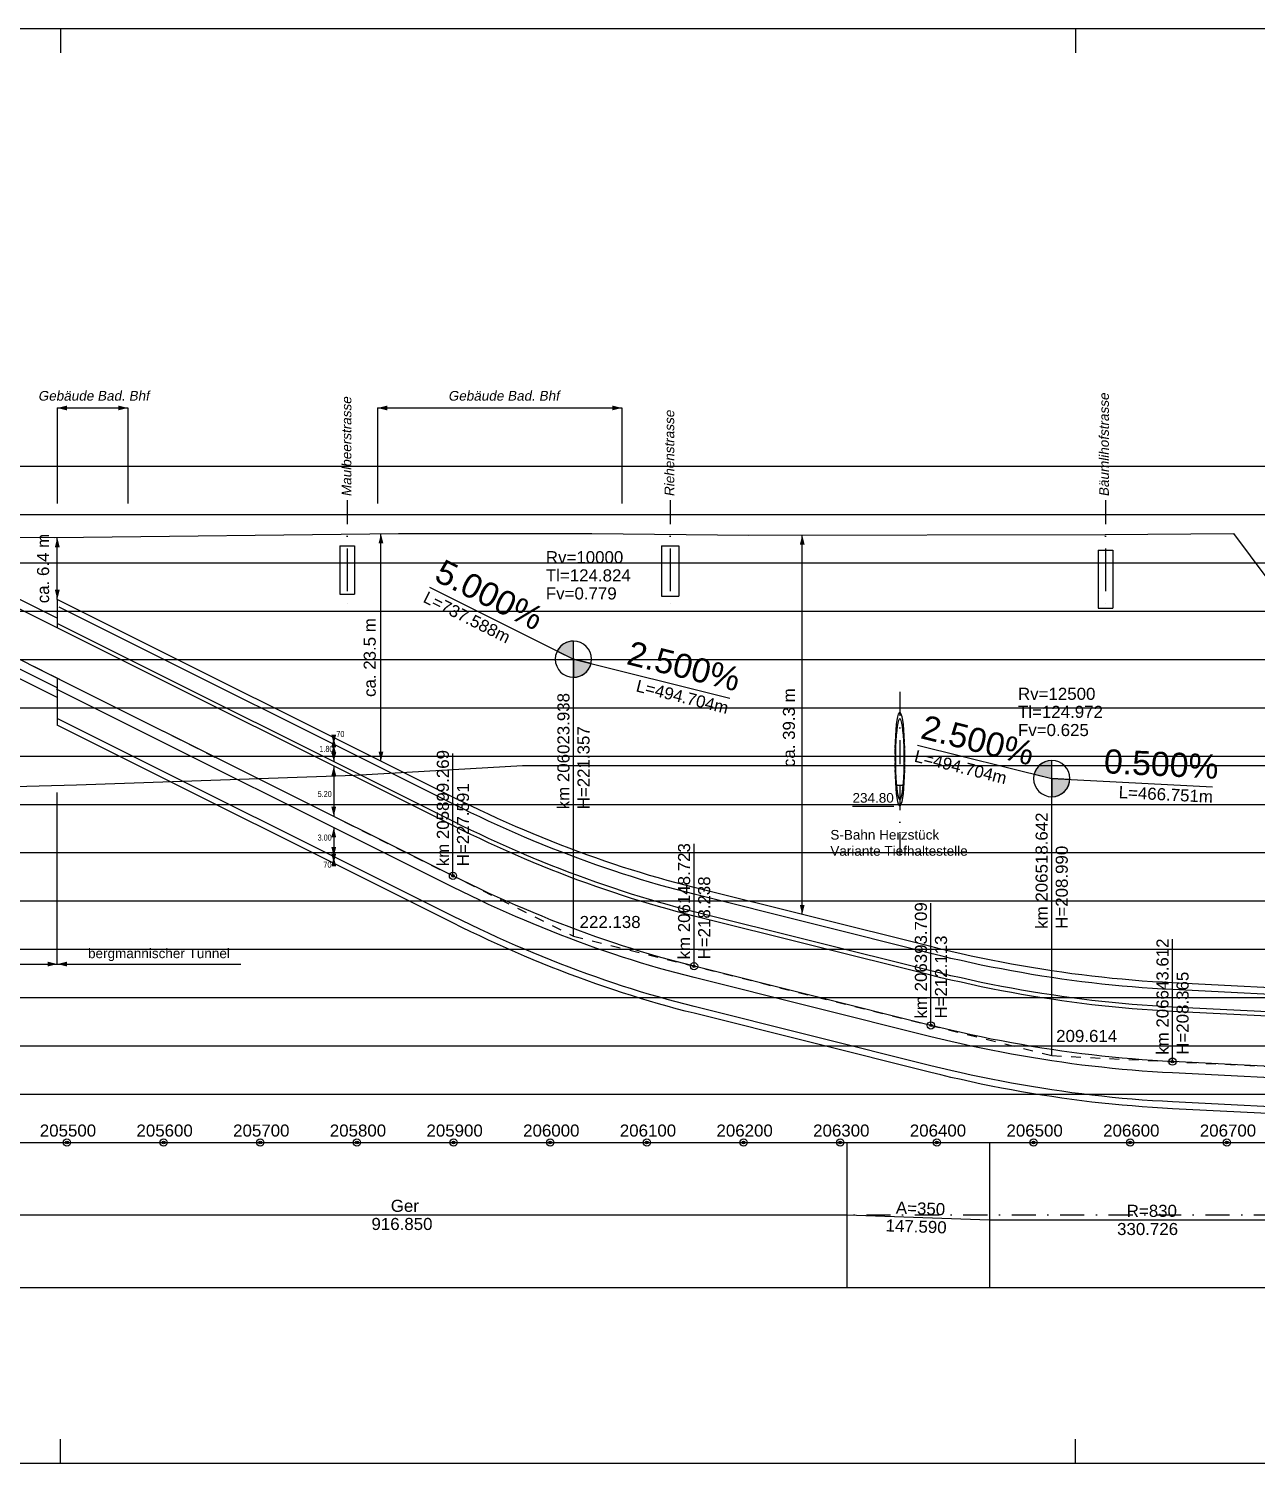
# Model space of a CAD drawing. Extents: x 2613415 to 2620765, y 1261452 to 1268028.
# Drawn here: x 2615482 to 2616752, y 1263143 to 1264628 of the extents above; entities that cross this region are included whole.
import ezdxf

# ---------------------------------------------------------------- set-up
doc = ezdxf.new("R2010")
doc.units = 0
doc.header["$LTSCALE"] = 5
for name, pattern in [('CADWORK_13', [4, 2, -2]), ('DASHDOT', [10, 5, -2.5, 0, -2.5]), ('DASHEDX2', [3.75, 2.5, -1.25])]:
    doc.linetypes.add(name, pattern=pattern)
doc.layers.get('0').update_dxf_attribs({"color": 1, "linetype": 'CONTINUOUS'})
for name, color, linetype in [('LÄNGSPROF__16', 7, 'CONTINUOUS'), ('LÄNGSPROF__26', 7, 'CONTINUOUS'), ('TB', 7, 'CONTINUOUS'), ('TERRAIN_GRUNDLAGE_PKT-WOLK', 7, 'CONTINUOUS')]:
    doc.layers.add(name, color=color, linetype=linetype)
doc.styles.add('ARIAL', font='')
doc.styles.add('HELVETICANEUE_LT_55_ROMAN', font='')
doc.styles.get("Standard").update_dxf_attribs({"font": 'MONOTXT'})
doc.styles.get('ARIAL').set_extended_font_data('Arial')
doc.styles.get('HELVETICANEUE_LT_55_ROMAN').set_extended_font_data('HelveticaNeue LT 55 Roman')
doc.linetypes.add('CADWORK_17', pattern='A,2,0,["|",STANDARD,S=6,R=170,X=3.02,Y=5.58],-2.1,-2.1,10.8', length=17)

# ---------------------------------------------------------------- blocks, each defined once
blk = doc.blocks.new('CDWK_EXTR_2')
at = {"color": 0}
blk.add_solid([(0, 0), (2, 0.5), (2, -0.5)], dxfattribs=at)
blk = doc.blocks.new('CDWK_PTTYP2')
at = {"color": 0}
for p, q in [((-0.5, 0), (0.5, 0)), ((0, 0.5), (0, -0.5))]:
    blk.add_line(p, q, dxfattribs=at)
blk = doc.blocks.new('CDWK_PTTYP18')
at = {"color": 0}
for radius in [0.5, 0.2]:
    blk.add_circle((0, 0), radius, dxfattribs=at)
blk = doc.blocks.new('CDWK_PTTYP9')
at = {"color": 0}
for radius in [0.5, 0.167]:
    blk.add_circle((0, 0), radius, dxfattribs=at)

msp = doc.modelspace()

# ---------------------------------------------------------------- hatches: boundary and pattern name
at = {"layer": 'LÄNGSPROF__26', "linetype": 'CONTINUOUS'}
for points in [[(2616045.1, 1263975.2), (2616045.1, 1263993.9, 0.284079), (2616028.4, 1263983.6)], [(2616045.1, 1263975.2), (2616045.1, 1263956.4, 0.344151), (2616063.3, 1263970.6)], [(2616539.9, 1263851.5), (2616539.9, 1263870.3, 0.344151), (2616521.7, 1263856.1)], [(2616539.9, 1263851.5), (2616539.9, 1263832.8, 0.399656), (2616558.6, 1263850.6)]]:
    msp.add_hatch(color=1, dxfattribs=at).paths.add_polyline_path(points)

# ---------------------------------------------------------------- linework, layer by layer
at = {"layer": 'LÄNGSPROF__16', "color": 20, "linetype": 'CONTINUOUS'}
msp.add_line((2616333.8, 1263823.1, 3), (2616376.7, 1263823.1, 3), dxfattribs=at)
at = {"layer": 'LÄNGSPROF__16', "color": 20, "linetype": 'DASHDOT', "elevation": 3}
msp.add_lwpolyline([(2616382.8, 1263941.5), (2616382.8, 1263844), (2616382.8, 1263772.2)], dxfattribs=at)
at = {"layer": 'LÄNGSPROF__16', "color": 20, "linetype": 'DASHEDX2', "ltscale": 0.5, "elevation": 3}
for points in [[(2616382.8, 1263823.1), (2616383.6, 1263823.7), (2616384.3, 1263825.3), (2616385.1, 1263828), (2616385.8, 1263831.6), (2616386.4, 1263836.1), (2616386.9, 1263841.4), (2616387.4, 1263847.4), (2616387.7, 1263854), (2616388, 1263860.9), (2616388.1, 1263868.1), (2616388.1, 1263871.7), (2616388.1, 1263875.4), (2616388, 1263882.6), (2616387.7, 1263889.5), (2616387.4, 1263896), (2616386.9, 1263902), (2616386.4, 1263907.4), (2616385.8, 1263911.9), (2616385.1, 1263915.5), (2616384.3, 1263918.2), (2616383.6, 1263919.8), (2616382.8, 1263920.3), (2616382, 1263919.8), (2616381.2, 1263918.2), (2616380.5, 1263915.5), (2616379.8, 1263911.9), (2616379.1, 1263907.4), (2616378.6, 1263902), (2616378.2, 1263896), (2616377.8, 1263889.5), (2616377.6, 1263882.6), (2616377.5, 1263875.4), (2616377.5, 1263868.1), (2616377.6, 1263860.9), (2616377.8, 1263854), (2616378.2, 1263847.4), (2616378.6, 1263841.4), (2616379.1, 1263836.1), (2616379.8, 1263831.6), (2616380.5, 1263828), (2616381.2, 1263825.3), (2616382, 1263823.7), (2616382.8, 1263823.1)], [(2616382.8, 1263829.8), (2616383.5, 1263830.4), (2616384.2, 1263831.9), (2616384.8, 1263834.4), (2616385.5, 1263837.8), (2616386, 1263842.1), (2616386.5, 1263847.1), (2616386.9, 1263852.7), (2616387.1, 1263858.8), (2616387.3, 1263865.2), (2616387.4, 1263871.7), (2616387.3, 1263878.3), (2616387.1, 1263884.7), (2616386.9, 1263890.8), (2616386.5, 1263896.4), (2616386, 1263901.4), (2616385.5, 1263905.6), (2616384.8, 1263909.1), (2616384.2, 1263911.6), (2616383.5, 1263913.1), (2616382.8, 1263913.6), (2616382, 1263913.1), (2616381.3, 1263911.6), (2616380.7, 1263909.1), (2616380.1, 1263905.6), (2616379.5, 1263901.4), (2616379.1, 1263896.4), (2616378.7, 1263890.8), (2616378.4, 1263884.7), (2616378.2, 1263878.3), (2616378.2, 1263871.7), (2616378.2, 1263865.2), (2616378.4, 1263858.8), (2616378.7, 1263852.7), (2616379.1, 1263847.1), (2616379.5, 1263842.1), (2616380.1, 1263837.8), (2616380.7, 1263834.4), (2616381.3, 1263831.9), (2616382, 1263830.4), (2616382.8, 1263829.8)]]:
    msp.add_lwpolyline(points, dxfattribs=at)
at = {"layer": 'LÄNGSPROF__16', "color": 20, "linetype": 'CONTINUOUS', "elevation": 3}
msp.add_lwpolyline([(2616379.3, 1263844.6), (2616382.8, 1263844.6), (2616386.2, 1263844.6)], dxfattribs=at)
at = {"layer": 'LÄNGSPROF__26', "color": 9, "linetype": 'CONTINUOUS'}
for p, q in [((2615511.2, 1264235.2, 2.5), (2615584.2, 1264235.2, 2.5)), ((2615842.5, 1264235.2, 2.5), (2616095.2, 1264235.2, 2.5)), ((2614895.3, 1264174.9), (2619549.3, 1264174.9)), ((2614895.3, 1264124.9), (2619549.3, 1264124.9)), ((2614895.3, 1264074.9), (2619549.3, 1264074.9)), ((2614895.3, 1264024.9), (2619549.3, 1264024.9)), ((2614895.3, 1263974.9), (2619549.3, 1263974.9)), ((2614895.3, 1263924.9), (2619549.3, 1263924.9)), ((2614895.3, 1263874.9), (2619549.3, 1263874.9)), ((2614895.3, 1263824.9), (2619549.3, 1263824.9)), ((2614895.3, 1263774.9), (2619549.3, 1263774.9)), ((2614895.3, 1263724.9), (2619549.3, 1263724.9)), ((2614895.3, 1263674.9), (2619549.3, 1263674.9)), ((2614895.3, 1263624.9), (2619549.3, 1263624.9)), ((2614895.3, 1263574.9), (2619549.3, 1263574.9)), ((2614895.3, 1263524.9), (2619549.3, 1263524.9)), ((2616327.9, 1263474.9), (2616327.9, 1263324.9)), ((2616475.5, 1263474.9), (2616475.5, 1263324.9)), ((2614895.3, 1263324.9), (2619549.3, 1263324.9))]:
    msp.add_line(p, q, dxfattribs=at)
at = {"layer": 'LÄNGSPROF__26', "color": 160, "linetype": 'CONTINUOUS'}
for p, q in [((2615511.2, 1264037, 3), (2615511.2, 1264101.1, 3)), ((2615846, 1263869.6, 3), (2615846, 1264105, 3)), ((2616281.8, 1263710.9, 3), (2616281.8, 1264103.7, 3))]:
    msp.add_line(p, q, dxfattribs=at)
at = {"layer": 'LÄNGSPROF__26', "color": 36, "linetype": 'CONTINUOUS'}
for p, q in [((2615803.5, 1264092.4, 3), (2615818.7, 1264092.4, 3)), ((2616587.9, 1264087.9, 3), (2616603.1, 1264087.9, 3))]:
    msp.add_line(p, q, dxfattribs=at)
at = {"layer": 'LÄNGSPROF__26', "color": 1, "linetype": 'CONTINUOUS'}
for p, q in [((2615896.1, 1264049.7), (2616045.1, 1263975.2)), ((2615511.2, 1264037, 3), (2615511.2, 1264007.5, 3)), ((2616045.1, 1263688.5), (2616045.1, 1263975.2)), ((2616045.1, 1263975.2), (2616206.8, 1263934.8)), ((2615511.2, 1263955.5, 3), (2615511.2, 1263906.8, 3)), ((2615797.2, 1263894, 255.2), (2615797.2, 1263887, 254.2)), ((2615797.2, 1263887, 261.4), (2615797.2, 1263869, 260.4)), ((2616401.1, 1263886.2), (2616539.9, 1263851.5)), ((2615920.5, 1263750.9), (2615920.5, 1263877.5)), ((2615797.2, 1263864.5, 260.4), (2615797.2, 1263812.5, 255.2)), ((2616539.9, 1263564.8), (2616539.9, 1263851.5)), ((2616539.9, 1263851.5), (2616706.3, 1263843.2)), ((2615511.2, 1263659.6, 2.5), (2615511.2, 1263837.2, 2.5)), ((2615797.2, 1263800.8, 255.2), (2615797.2, 1263770.8, 254.2)), ((2616169.9, 1263657.3), (2616169.9, 1263784)), ((2615797.2, 1263770.8, 255.2), (2615797.2, 1263763.8, 254.2)), ((2616414.9, 1263596.1), (2616414.9, 1263722.7)), ((2616664.8, 1263558.6), (2616664.8, 1263685.3)), ((2615341.2, 1263659.6, 2.5), (2615511.2, 1263659.6, 2.5)), ((2615511.2, 1263659.6, 2.5), (2615701.2, 1263659.6, 2.5))]:
    msp.add_line(p, q, dxfattribs=at)
at = {"layer": 'LÄNGSPROF__26', "color": 2, "linetype": 'CONTINUOUS'}
msp.add_line((2614895.3, 1263474.9), (2619549.3, 1263474.9), dxfattribs=at)
at = {"layer": 'LÄNGSPROF__26', "color": 9, "linetype": 'DASHDOT'}
msp.add_line((2614895.3, 1263399.9), (2619549.3, 1263399.9), dxfattribs=at)
at = {"layer": 'LÄNGSPROF__26', "color": 9, "linetype": 'CONTINUOUS', "elevation": 2.5}
for points in [[(2615511.2, 1264235.2), (2615511.2, 1264166.1), (2615511.2, 1264136.3)], [(2615584.2, 1264235.2), (2615584.2, 1264166.1), (2615584.2, 1264136.3)], [(2615842.5, 1264235.2), (2615842.5, 1264166.1), (2615842.5, 1264136.3)], [(2616095.2, 1264235.2), (2616095.2, 1264166.1), (2616095.2, 1264136.3)]]:
    msp.add_lwpolyline(points, dxfattribs=at)
at = {"layer": 'LÄNGSPROF__26', "color": 1, "linetype": 'CADWORK_13'}
msp.add_lwpolyline([(2614895.3, 1264184.6), (2615047.8, 1264206.7), (2615307.6, 1264057.3), (2616045.1, 1263688.5), (2616539.9, 1263564.8), (2617006.6, 1263541.5), (2617521.2, 1263639.3)], dxfattribs=at)
at = {"layer": 'LÄNGSPROF__26', "color": 9, "linetype": 'DASHDOT', "elevation": 2.5}
for points in [[(2615811.1, 1264139.9), (2615811.1, 1264070.7), (2615811.1, 1264031.8)], [(2616145.2, 1264139.9), (2616145.2, 1264070.7), (2616145.2, 1264031.8)], [(2616595.5, 1264139.9), (2616595.5, 1264070.7), (2616595.5, 1264021.1)]]:
    msp.add_lwpolyline(points, dxfattribs=at)
at = {"layer": 'LÄNGSPROF__26', "color": 1, "linetype": 'CONTINUOUS'}
for points in [[(2615511.2, 1264007.5), (2615363.6, 1264081.3), (2615352.4, 1264086.9), (2615342.2, 1264092.2)], [(2615511.2, 1264017.5), (2615363.6, 1264091.3), (2615352.4, 1264096.9), (2615343.2, 1264101.6)], [(2615521.2, 1263950.5), (2615363.6, 1264029.3), (2615352.4, 1264034.9), (2615342.2, 1264040.2)], [(2616826.6, 1263632), (2616664.8, 1263640.1), (2616654.4, 1263640.7), (2616644, 1263641.3), (2616633.6, 1263642), (2616623.2, 1263642.9), (2616612.8, 1263643.8), (2616602.3, 1263644.8), (2616591.9, 1263645.9), (2616581.5, 1263647), (2616571.1, 1263648.3), (2616560.7, 1263649.6), (2616550.3, 1263651.1), (2616539.9, 1263652.6), (2616529.5, 1263654.2), (2616519, 1263655.9), (2616508.6, 1263657.7), (2616498.2, 1263659.5), (2616487.8, 1263661.5), (2616477.4, 1263663.5), (2616467, 1263665.6), (2616456.6, 1263667.9), (2616446.2, 1263670.2), (2616435.7, 1263672.5), (2616425.3, 1263675), (2616414.9, 1263677.6), (2616169.9, 1263738.8), (2616160.7, 1263741.2), (2616151.5, 1263743.6), (2616142.2, 1263746.1), (2616133, 1263748.7), (2616123.7, 1263751.4), (2616114.5, 1263754.2), (2616105.2, 1263757.1), (2616096, 1263760), (2616086.8, 1263763.1), (2616077.5, 1263766.2), (2616068.3, 1263769.4), (2616059, 1263772.7), (2616049.8, 1263776.1), (2616040.6, 1263779.5), (2616031.3, 1263783.1), (2616022.1, 1263786.7), (2616012.8, 1263790.5), (2616003.6, 1263794.3), (2615994.4, 1263798.1), (2615985.1, 1263802.1), (2615975.9, 1263806.2), (2615966.7, 1263810.3), (2615957.4, 1263814.6), (2615948.2, 1263818.9), (2615939, 1263823.3), (2615929.7, 1263827.8), (2615920.5, 1263832.4), (2615511.2, 1264037)], [(2615511.2, 1263945.5), (2615363.6, 1264019.3), (2615352.4, 1264024.9), (2615342.2, 1264030.2)], [(2615511.2, 1263935.5), (2615363.6, 1264009.3), (2615352.4, 1264014.9), (2615342.2, 1264020.2)], [(2616826.6, 1263625), (2616664.8, 1263633.1), (2616654.4, 1263633.7), (2616644, 1263634.3), (2616633.6, 1263635), (2616623.2, 1263635.9), (2616612.8, 1263636.8), (2616602.3, 1263637.8), (2616591.9, 1263638.9), (2616581.5, 1263640), (2616571.1, 1263641.3), (2616560.7, 1263642.6), (2616550.3, 1263644.1), (2616539.9, 1263645.6), (2616529.5, 1263647.2), (2616519, 1263648.9), (2616508.6, 1263650.7), (2616498.2, 1263652.5), (2616487.8, 1263654.5), (2616477.4, 1263656.5), (2616467, 1263658.6), (2616456.6, 1263660.9), (2616446.2, 1263663.2), (2616435.7, 1263665.5), (2616425.3, 1263668), (2616414.9, 1263670.6), (2616169.9, 1263731.8), (2616160.7, 1263734.2), (2616151.5, 1263736.6), (2616142.2, 1263739.1), (2616133, 1263741.7), (2616123.7, 1263744.4), (2616114.5, 1263747.2), (2616105.2, 1263750.1), (2616096, 1263753), (2616086.8, 1263756.1), (2616077.5, 1263759.2), (2616068.3, 1263762.4), (2616059, 1263765.7), (2616049.8, 1263769.1), (2616040.6, 1263772.5), (2616031.3, 1263776.1), (2616022.1, 1263779.7), (2616012.8, 1263783.5), (2616003.6, 1263787.3), (2615994.4, 1263791.1), (2615985.1, 1263795.1), (2615975.9, 1263799.2), (2615966.7, 1263803.3), (2615957.4, 1263807.6), (2615948.2, 1263811.9), (2615939, 1263816.3), (2615929.7, 1263820.8), (2615920.5, 1263825.4), (2615513.2, 1264029)], [(2616826.6, 1263607), (2616664.8, 1263615.1), (2616654.4, 1263615.7), (2616644, 1263616.3), (2616633.6, 1263617), (2616623.2, 1263617.9), (2616612.8, 1263618.8), (2616602.3, 1263619.8), (2616591.9, 1263620.9), (2616581.5, 1263622), (2616571.1, 1263623.3), (2616560.7, 1263624.6), (2616550.3, 1263626.1), (2616539.9, 1263627.6), (2616529.5, 1263629.2), (2616519, 1263630.9), (2616508.6, 1263632.7), (2616498.2, 1263634.5), (2616487.8, 1263636.5), (2616477.4, 1263638.5), (2616467, 1263640.6), (2616456.6, 1263642.9), (2616446.2, 1263645.2), (2616435.7, 1263647.5), (2616425.3, 1263650), (2616414.9, 1263652.6), (2616169.9, 1263713.8), (2616160.7, 1263716.2), (2616151.5, 1263718.6), (2616142.2, 1263721.1), (2616133, 1263723.7), (2616123.7, 1263726.4), (2616114.5, 1263729.2), (2616105.2, 1263732.1), (2616096, 1263735), (2616086.8, 1263738.1), (2616077.5, 1263741.2), (2616068.3, 1263744.4), (2616059, 1263747.7), (2616049.8, 1263751.1), (2616040.6, 1263754.5), (2616031.3, 1263758.1), (2616022.1, 1263761.7), (2616012.8, 1263765.5), (2616003.6, 1263769.3), (2615994.4, 1263773.1), (2615985.1, 1263777.1), (2615975.9, 1263781.2), (2615966.7, 1263785.3), (2615957.4, 1263789.6), (2615948.2, 1263793.9), (2615939, 1263798.3), (2615929.7, 1263802.8), (2615920.5, 1263807.4), (2615511.2, 1264012)], [(2616826.6, 1263602.5), (2616664.8, 1263610.6), (2616654.4, 1263611.2), (2616644, 1263611.8), (2616633.6, 1263612.5), (2616623.2, 1263613.4), (2616612.8, 1263614.3), (2616602.3, 1263615.3), (2616591.9, 1263616.4), (2616581.5, 1263617.5), (2616571.1, 1263618.8), (2616560.7, 1263620.1), (2616550.3, 1263621.6), (2616539.9, 1263623.1), (2616529.5, 1263624.7), (2616519, 1263626.4), (2616508.6, 1263628.2), (2616498.2, 1263630), (2616487.8, 1263632), (2616477.4, 1263634), (2616467, 1263636.1), (2616456.6, 1263638.4), (2616446.2, 1263640.7), (2616435.7, 1263643), (2616425.3, 1263645.5), (2616414.9, 1263648.1), (2616169.9, 1263709.3), (2616160.7, 1263711.7), (2616151.5, 1263714.1), (2616142.2, 1263716.6), (2616133, 1263719.2), (2616123.7, 1263721.9), (2616114.5, 1263724.7), (2616105.2, 1263727.6), (2616096, 1263730.5), (2616086.8, 1263733.6), (2616077.5, 1263736.7), (2616068.3, 1263739.9), (2616059, 1263743.2), (2616049.8, 1263746.6), (2616040.6, 1263750), (2616031.3, 1263753.6), (2616022.1, 1263757.2), (2616012.8, 1263761), (2616003.6, 1263764.8), (2615994.4, 1263768.6), (2615985.1, 1263772.6), (2615975.9, 1263776.7), (2615966.7, 1263780.8), (2615957.4, 1263785.1), (2615948.2, 1263789.4), (2615939, 1263793.8), (2615929.7, 1263798.3), (2615920.5, 1263802.9), (2615511.2, 1264007.5)], [(2616826.6, 1263538.8), (2616664.8, 1263546.9), (2616654.4, 1263547.5), (2616644, 1263548.1), (2616633.6, 1263548.8), (2616623.2, 1263549.7), (2616612.8, 1263550.6), (2616602.3, 1263551.6), (2616591.9, 1263552.7), (2616581.5, 1263553.8), (2616571.1, 1263555.1), (2616560.7, 1263556.4), (2616550.3, 1263557.9), (2616539.9, 1263559.4), (2616529.5, 1263561), (2616519, 1263562.7), (2616508.6, 1263564.5), (2616498.2, 1263566.3), (2616487.8, 1263568.3), (2616477.4, 1263570.3), (2616467, 1263572.4), (2616456.6, 1263574.7), (2616446.2, 1263577), (2616435.7, 1263579.3), (2616425.3, 1263581.8), (2616414.9, 1263584.4), (2616169.9, 1263645.6), (2616160.7, 1263648), (2616151.5, 1263650.4), (2616142.2, 1263652.9), (2616133, 1263655.5), (2616123.7, 1263658.2), (2616114.5, 1263661), (2616105.2, 1263663.9), (2616096, 1263666.8), (2616086.8, 1263669.9), (2616077.5, 1263673), (2616068.3, 1263676.2), (2616059, 1263679.5), (2616049.8, 1263682.9), (2616040.6, 1263686.3), (2616031.3, 1263689.9), (2616022.1, 1263693.5), (2616012.8, 1263697.3), (2616003.6, 1263701.1), (2615994.4, 1263704.9), (2615985.1, 1263708.9), (2615975.9, 1263713), (2615966.7, 1263717.1), (2615957.4, 1263721.4), (2615948.2, 1263725.7), (2615939, 1263730.1), (2615929.7, 1263734.6), (2615920.5, 1263739.2), (2615510.5, 1263944.1)], [(2616826.6, 1263550.5), (2616664.8, 1263558.6), (2616654.4, 1263559.2), (2616644, 1263559.8), (2616633.6, 1263560.5), (2616623.2, 1263561.4), (2616612.8, 1263562.3), (2616602.3, 1263563.3), (2616591.9, 1263564.4), (2616581.5, 1263565.5), (2616571.1, 1263566.8), (2616560.7, 1263568.1), (2616550.3, 1263569.6), (2616539.9, 1263571.1), (2616529.5, 1263572.7), (2616519, 1263574.4), (2616508.6, 1263576.2), (2616498.2, 1263578), (2616487.8, 1263580), (2616477.4, 1263582), (2616467, 1263584.1), (2616456.6, 1263586.4), (2616446.2, 1263588.7), (2616435.7, 1263591), (2616425.3, 1263593.5), (2616414.9, 1263596.1), (2616169.9, 1263657.3), (2616160.7, 1263659.7), (2616151.5, 1263662.1), (2616142.2, 1263664.6), (2616133, 1263667.2), (2616123.7, 1263669.9), (2616114.5, 1263672.7), (2616105.2, 1263675.6), (2616096, 1263678.5), (2616086.8, 1263681.6), (2616077.5, 1263684.7), (2616068.3, 1263687.9), (2616059, 1263691.2), (2616049.8, 1263694.6), (2616040.6, 1263698), (2616031.3, 1263701.6), (2616022.1, 1263705.2), (2616012.8, 1263709), (2616003.6, 1263712.8), (2615994.4, 1263716.6), (2615985.1, 1263720.6), (2615975.9, 1263724.7), (2615966.7, 1263728.8), (2615957.4, 1263733.1), (2615948.2, 1263737.4), (2615939, 1263741.8), (2615929.7, 1263746.3), (2615920.5, 1263750.9), (2615521.2, 1263950.5)], [(2616826.6, 1263508.8), (2616664.8, 1263516.9), (2616654.4, 1263517.5), (2616644, 1263518.1), (2616633.6, 1263518.8), (2616623.2, 1263519.7), (2616612.8, 1263520.6), (2616602.3, 1263521.6), (2616591.9, 1263522.7), (2616581.5, 1263523.8), (2616571.1, 1263525.1), (2616560.7, 1263526.4), (2616550.3, 1263527.9), (2616539.9, 1263529.4), (2616529.5, 1263531), (2616519, 1263532.7), (2616508.6, 1263534.5), (2616498.2, 1263536.3), (2616487.8, 1263538.3), (2616477.4, 1263540.3), (2616467, 1263542.4), (2616456.6, 1263544.7), (2616446.2, 1263547), (2616435.7, 1263549.3), (2616425.3, 1263551.8), (2616414.9, 1263554.4), (2616169.9, 1263615.6), (2616160.7, 1263618), (2616151.5, 1263620.4), (2616142.2, 1263622.9), (2616133, 1263625.5), (2616123.7, 1263628.2), (2616114.5, 1263631), (2616105.2, 1263633.9), (2616096, 1263636.8), (2616086.8, 1263639.9), (2616077.5, 1263643), (2616068.3, 1263646.2), (2616059, 1263649.5), (2616049.8, 1263652.9), (2616040.6, 1263656.3), (2616031.3, 1263659.9), (2616022.1, 1263663.5), (2616012.8, 1263667.3), (2616003.6, 1263671.1), (2615994.4, 1263674.9), (2615985.1, 1263678.9), (2615975.9, 1263683), (2615966.7, 1263687.1), (2615957.4, 1263691.4), (2615948.2, 1263695.7), (2615939, 1263700.1), (2615929.7, 1263704.6), (2615920.5, 1263709.2), (2615511.2, 1263913.8)], [(2616826.6, 1263501.8), (2616664.8, 1263509.9), (2616654.4, 1263510.5), (2616644, 1263511.1), (2616633.6, 1263511.8), (2616623.2, 1263512.7), (2616612.8, 1263513.6), (2616602.3, 1263514.6), (2616591.9, 1263515.7), (2616581.5, 1263516.8), (2616571.1, 1263518.1), (2616560.7, 1263519.4), (2616550.3, 1263520.9), (2616539.9, 1263522.4), (2616529.5, 1263524), (2616519, 1263525.7), (2616508.6, 1263527.5), (2616498.2, 1263529.3), (2616487.8, 1263531.3), (2616477.4, 1263533.3), (2616467, 1263535.4), (2616456.6, 1263537.7), (2616446.2, 1263540), (2616435.7, 1263542.3), (2616425.3, 1263544.8), (2616414.9, 1263547.4), (2616169.9, 1263608.6), (2616160.7, 1263611), (2616151.5, 1263613.4), (2616142.2, 1263615.9), (2616133, 1263618.5), (2616123.7, 1263621.2), (2616114.5, 1263624), (2616105.2, 1263626.9), (2616096, 1263629.8), (2616086.8, 1263632.9), (2616077.5, 1263636), (2616068.3, 1263639.2), (2616059, 1263642.5), (2616049.8, 1263645.9), (2616040.6, 1263649.3), (2616031.3, 1263652.9), (2616022.1, 1263656.5), (2616012.8, 1263660.3), (2616003.6, 1263664.1), (2615994.4, 1263667.9), (2615985.1, 1263671.9), (2615975.9, 1263676), (2615966.7, 1263680.1), (2615957.4, 1263684.4), (2615948.2, 1263688.7), (2615939, 1263693.1), (2615929.7, 1263697.6), (2615920.5, 1263702.2), (2615511.2, 1263906.8)]]:
    msp.add_lwpolyline(points, dxfattribs=at)
at = {"layer": 'LÄNGSPROF__26', "color": 36, "linetype": 'CONTINUOUS'}
for points, elevation in [([(2615803.5, 1264092.4), (2615803.5, 1264072.2), (2615803.5, 1264042.4)], 2.5), ([(2615818.7, 1264092.4), (2615818.7, 1264072.2), (2615818.7, 1264042.4)], 2.5), ([(2616136.2, 1264092.4), (2616136.2, 1264070.2), (2616136.2, 1264040.4)], 2.5), ([(2616136.2, 1264092.4), (2616145.2, 1264092.4), (2616154.2, 1264092.4)], 3), ([(2616154.2, 1264092.4), (2616154.2, 1264070.2), (2616154.2, 1264040.4)], 2.5), ([(2616587.9, 1264087.9), (2616587.9, 1264057.7), (2616587.9, 1264027.9)], 2.5), ([(2616603.1, 1264087.9), (2616603.1, 1264057.7), (2616603.1, 1264027.9)], 2.5), ([(2615803.5, 1264042.4), (2615811.1, 1264042.4), (2615818.7, 1264042.4)], 3), ([(2616136.2, 1264040.4), (2616145.2, 1264040.4), (2616154.2, 1264040.4)], 3), ([(2616587.9, 1264027.9), (2616595.5, 1264027.9), (2616603.1, 1264027.9)], 3)]:
    msp.add_lwpolyline(points, dxfattribs=dict(at, elevation=elevation))
at = {"layer": 'LÄNGSPROF__26', "color": 1, "linetype": 'CONTINUOUS'}
for points in [[(2616045.1, 1263956.4), (2616045.1, 1263993.9, 1), (2616045.1, 1263956.4, 1), (2616045.1, 1263993.9)], [(2616539.9, 1263832.8), (2616539.9, 1263870.3, 1), (2616539.9, 1263832.8, 1), (2616539.9, 1263870.3)]]:
    msp.add_lwpolyline(points, format="xyb", dxfattribs=at)
for points in [[(2616045.1, 1263975.2), (2616045.1, 1263993.9, 0.284079), (2616028.4, 1263983.6)], [(2616045.1, 1263975.2), (2616045.1, 1263956.4, 0.344151), (2616063.3, 1263970.6)], [(2616539.9, 1263851.5), (2616539.9, 1263870.3, 0.344151), (2616521.7, 1263856.1)], [(2616539.9, 1263851.5), (2616539.9, 1263832.8, 0.399656), (2616558.6, 1263850.6)]]:
    msp.add_lwpolyline(points, format="xyb", close=True, dxfattribs=at)
at = {"layer": 'LÄNGSPROF__26', "color": 4, "linetype": 'CONTINUOUS'}
msp.add_lwpolyline([(2614895.3, 1263431.9), (2615035.2, 1263431.9), (2615086.2, 1263416.6), (2615183.6, 1263416.6), (2615239, 1263399.9), (2615241.8, 1263399.1), (2615411.1, 1263399.1), (2615411.1, 1263399.9), (2616327.9, 1263399.9), (2616475.5, 1263394.7), (2616806.2, 1263394.7)], dxfattribs=at)
at = {"layer": 'LÄNGSPROF__26', "color": 251, "linetype": 'CADWORK_17', "ltscale": 0.25}
msp.add_polyline3d([(2617302.4, 1263864.9, 239), (2615992.5, 1263864.9, 239), (2615819.1, 1263854.9, 238), (2615531, 1263844.9, 237), (2615158, 1263834.9, 236), (2614895.3, 1263834.9, 236)], dxfattribs=at)
at = {"layer": 'TB', "color": 7, "linetype": 'CONTINUOUS'}
for p, q in [((2615514.6, 1264627.8, 3), (2615514.6, 1264602.8, 3)), ((2616564.6, 1264627.8, 3), (2616564.6, 1264602.8, 3)), ((2615514.6, 1263142.8, 3), (2615514.6, 1263167.8, 3)), ((2616564.6, 1263142.8, 3), (2616564.6, 1263167.8, 3))]:
    msp.add_line(p, q, dxfattribs=at)
at = {"layer": 'TB', "color": 7, "linetype": 'CONTINUOUS', "elevation": 3}
msp.add_lwpolyline([(2614464.6, 1263142.8), (2620764.6, 1263142.8), (2620764.6, 1264627.8), (2614464.6, 1264627.8), (2614464.6, 1263142.8)], dxfattribs=at)
at = {"layer": 'TERRAIN_GRUNDLAGE_PKT-WOLK', "color": 36, "linetype": 'CONTINUOUS', "elevation": 3}
msp.add_lwpolyline([(2615072.5, 1263969.4), (2615115.6, 1263991.8), (2615119.8, 1264017.9), (2615166, 1264017.9), (2615202.1, 1264092.6), (2615229, 1264094.3), (2615255, 1264084.2), (2615287, 1264101.9), (2615508.8, 1264101), (2615864.2, 1264105.2), (2616064.1, 1264105.2), (2616226.7, 1264103.5), (2616595.1, 1264104.4), (2616727.9, 1264105.2), (2616762.3, 1264059)], dxfattribs=at)

# ---------------------------------------------------------------- block references
at = {"layer": 'LÄNGSPROF__16', "color": 20, "xscale": 0.39999999, "yscale": 0.39999999}
msp.add_blockref('CDWK_PTTYP2', (2616382.8, 1263844.6, 235.3), dxfattribs=at)
at = {"layer": 'LÄNGSPROF__26', "color": 9, "linetype": 'CONTINUOUS', "xscale": 5, "yscale": 5, "zscale": 5}
for p in [(2615511.2, 1264235.2, 2.5), (2615842.5, 1264235.2, 2.5)]:
    msp.add_blockref('CDWK_EXTR_2', p, dxfattribs=at)
at = {"layer": 'LÄNGSPROF__26', "color": 9, "linetype": 'CONTINUOUS', "xscale": 5, "yscale": 5, "zscale": 5, "rotation": 180}
for p in [(2615584.2, 1264235.2, 2.5), (2616095.2, 1264235.2, 2.5)]:
    msp.add_blockref('CDWK_EXTR_2', p, dxfattribs=at)
at = {"layer": 'LÄNGSPROF__26', "color": 160, "linetype": 'CONTINUOUS', "xscale": 5, "yscale": 5, "zscale": 5}
for p, rotation in [((2615511.2, 1264101.1, 3), 270), ((2615846, 1264105, 3), 270), ((2616281.8, 1264103.7, 3), 270), ((2615511.2, 1264037, 3), 90), ((2615846, 1263869.6, 3), 90), ((2616281.8, 1263710.9, 3), 90)]:
    msp.add_blockref('CDWK_EXTR_2', p, dxfattribs=dict(at, rotation=rotation))
at = {"layer": 'LÄNGSPROF__26', "color": 1, "linetype": 'CONTINUOUS', "xscale": 5, "yscale": 5, "zscale": 5}
for p, rotation in [((2615797.2, 1263887, 254.2), 90), ((2615797.2, 1263894, 255.2), 270), ((2615797.2, 1263887, 261.4), 270), ((2615797.2, 1263869, 260.4), 90), ((2615797.2, 1263864.5, 260.4), 270), ((2615797.2, 1263812.5, 255.2), 90), ((2615797.2, 1263800.8, 255.2), 270), ((2615797.2, 1263770.8, 254.2), 90), ((2615797.2, 1263763.8, 254.2), 90), ((2615797.2, 1263770.8, 255.2), 270), ((2615511.2, 1263659.6, 2.5), 180)]:
    msp.add_blockref('CDWK_EXTR_2', p, dxfattribs=dict(at, rotation=rotation))
at = {"layer": 'LÄNGSPROF__26', "color": 7, "xscale": 0.39999999, "yscale": 0.39999999}
msp.add_blockref('CDWK_PTTYP2', (2616382.8, 1263844.6, 237), dxfattribs=at)
at = {"layer": 'LÄNGSPROF__26', "color": 1, "xscale": 7.5, "yscale": 7.5}
for p in [(2615920.5, 1263750.9, 227.6), (2616169.9, 1263657.3, 218.2), (2616414.9, 1263596.1, 212.1), (2616664.8, 1263558.6, 208.4)]:
    msp.add_blockref('CDWK_PTTYP9', p, dxfattribs=at)
at = {"layer": 'LÄNGSPROF__26', "color": 1, "linetype": 'CONTINUOUS', "xscale": 5, "yscale": 5, "zscale": 5}
msp.add_blockref('CDWK_EXTR_2', (2615511.2, 1263659.6, 2.5), dxfattribs=at)
at = {"layer": 'LÄNGSPROF__26', "color": 9, "xscale": 7.5, "yscale": 7.5}
for p in [(2615521.2, 1263474.9), (2615621.2, 1263474.9), (2615721.2, 1263474.9), (2615821.2, 1263474.9), (2615921.2, 1263474.9), (2616021.2, 1263474.9), (2616121.2, 1263474.9), (2616221.2, 1263474.9), (2616321.2, 1263474.9), (2616421.2, 1263474.9), (2616521.2, 1263474.9), (2616621.2, 1263474.9), (2616721.2, 1263474.9)]:
    msp.add_blockref('CDWK_PTTYP18', p, dxfattribs=at)

# ---------------------------------------------------------------- texts
at = {"layer": 'LÄNGSPROF__16', "color": 20, "style": 'ARIAL'}
msp.add_text('234.80', height=10, dxfattribs=at).set_placement((2616333.8, 1263826.6))
at = {"layer": 'LÄNGSPROF__16', "color": 4, "insert": (2616310.9, 1263798.4), "char_height": 10, "width": 138.336, "attachment_point": 1}
msp.add_mtext('\\fArial|b0|i0|c0|p18;\\H10;\\W1;\\C20;S-Bahn Herzstück \\PVariante Tiefhaltestelle', dxfattribs=at)
at = {"layer": 'LÄNGSPROF__26', "color": 9, "style": 'ARIAL', "oblique": 10}
for p in [(2615491.2, 1264242.8), (2615915.4, 1264242.8)]:
    msp.add_text('Gebäude Bad. Bhf', height=10, dxfattribs=at).set_placement(p)
at = {"layer": 'LÄNGSPROF__26', "color": 9, "style": 'HELVETICANEUE_LT_55_ROMAN', "oblique": 10}
for s, p in [('Maulbeerstrasse', (2615815.4, 1264143.4)), ('Bäumlihofstrasse', (2616599, 1264143.4)), ('Riehenstrasse', (2616149.4, 1264143.4))]:
    msp.add_text(s, height=10, rotation=90, dxfattribs=at).set_placement(p)
at = {"layer": 'LÄNGSPROF__26', "color": 160, "style": 'ARIAL'}
for s, p in [('ca. 6.4 m', (2615502.7, 1264033.1)), ('ca. 23.5 m', (2615840.6, 1263936.1)), ('ca. 39.3 m', (2616274.3, 1263863.5))]:
    msp.add_text(s, height=12.5, rotation=90, dxfattribs=at).set_placement(p)
at = {"layer": 'LÄNGSPROF__26', "color": 1, "style": 'ARIAL'}
for s, height, rotation, p in [('5.000%', 25, 333.4349, (2615899.8, 1264057.2)), ('L=737.588m', 12.5, 333.4349, (2615888.6, 1264034.8)), ('2.500%', 25, 345.9637, (2616098.9, 1263970.3)), ('L=494.704m', 12.5, 345.9637, (2616109, 1263942)), ('km 206023.938', 12.5, 90, (2616041, 1263819.8)), ('2.500%', 25, 345.9637, (2616403, 1263893.6)), ('H=221.357', 12.5, 90, (2616061.8, 1263819.8)), ('km 205899.269', 12.5, 90, (2615916.3, 1263760.8)), ('L=494.704m', 12.5, 345.9637, (2616396.9, 1263869.3)), ('0.500%', 25, 357.1376, (2616593.5, 1263857.2)), ('H=227.591', 12.5, 90, (2615937.1, 1263760.8)), ('L=466.751m', 12.5, 357.1376, (2616608.9, 1263831.4)), ('km 206518.642', 12.5, 90, (2616535.7, 1263696.1)), ('km 206148.723', 12.5, 90, (2616165.8, 1263664.4)), ('H=208.990', 12.5, 90, (2616556.5, 1263696.1)), ('H=218.238', 12.5, 90, (2616186.6, 1263664.4)), ('km 206393.709', 12.5, 90, (2616410.8, 1263603.2)), ('H=212.113', 12.5, 90, (2616431.6, 1263603.2)), ('km 206643.612', 12.5, 90, (2616660.7, 1263565.7)), ('H=208.365', 12.5, 90, (2616681.5, 1263565.7))]:
    msp.add_text(s, height=height, rotation=rotation, dxfattribs=at).set_placement(p)
for s, height, p in [('Rv=10000', 12.5, (2616016.6, 1264074.5)), ('Tl=124.824', 12.5, (2616016.6, 1264055.7)), ('Fv=0.779', 12.5, (2616016.6, 1264037)), ('Rv=12500', 12.5, (2616505, 1263933.1)), ('Tl=124.972', 12.5, (2616505, 1263914.4)), ('Fv=0.625', 12.5, (2616505, 1263895.6)), ('222.138', 12.5, (2616051.5, 1263696.9)), ('bergmännischer Tunnel', 10, (2615543, 1263665.7)), ('209.614', 12.5, (2616544.5, 1263578.9))]:
    msp.add_text(s, height=height, dxfattribs=at).set_placement(p)
at = {"layer": 'LÄNGSPROF__26', "color": 1, "style": 'ARIAL', "width": 0.75}
for s, p in [('70', (2615799.9, 1263894.6)), ('1.80', (2615782.3, 1263879.2)), ('5.20', (2615780.5, 1263832.5)), ('3.00', (2615780.5, 1263787.4)), ('70', (2615786.5, 1263759.4))]:
    msp.add_text(s, height=6.25, dxfattribs=at).set_placement(p)
at = {"layer": 'LÄNGSPROF__26', "color": 5, "style": 'ARIAL'}
for s, p in [('205500', (2615493.1, 1263481)), ('205600', (2615593.1, 1263481)), ('205700', (2615693.1, 1263481)), ('205800', (2615793.1, 1263481)), ('205900', (2615893.1, 1263481)), ('206000', (2615993.1, 1263481)), ('206100', (2616093.1, 1263481)), ('206200', (2616193.1, 1263481)), ('206300', (2616293.1, 1263481)), ('206400', (2616393.1, 1263481)), ('206500', (2616493.1, 1263481)), ('206600', (2616593.1, 1263481)), ('206700', (2616693.1, 1263481))]:
    msp.add_text(s, height=12.5, dxfattribs=at).set_placement(p)
at = {"layer": 'LÄNGSPROF__26', "color": 9, "style": 'ARIAL'}
for s, p in [('Ger', (2615856.2, 1263403.1)), ('R=830', (2616617.5, 1263397.9)), ('916.850', (2615836.2, 1263384.3)), ('330.726', (2616607.5, 1263379.1))]:
    msp.add_text(s, height=12.5, dxfattribs=at).set_placement(p)
for s, p in [('A=350', (2616378.5, 1263401.3)), ('147.590', (2616367.9, 1263382.9))]:
    msp.add_text(s, height=12.5, rotation=357.975, dxfattribs=at).set_placement(p)

doc.saveas('drawing.dxf')
